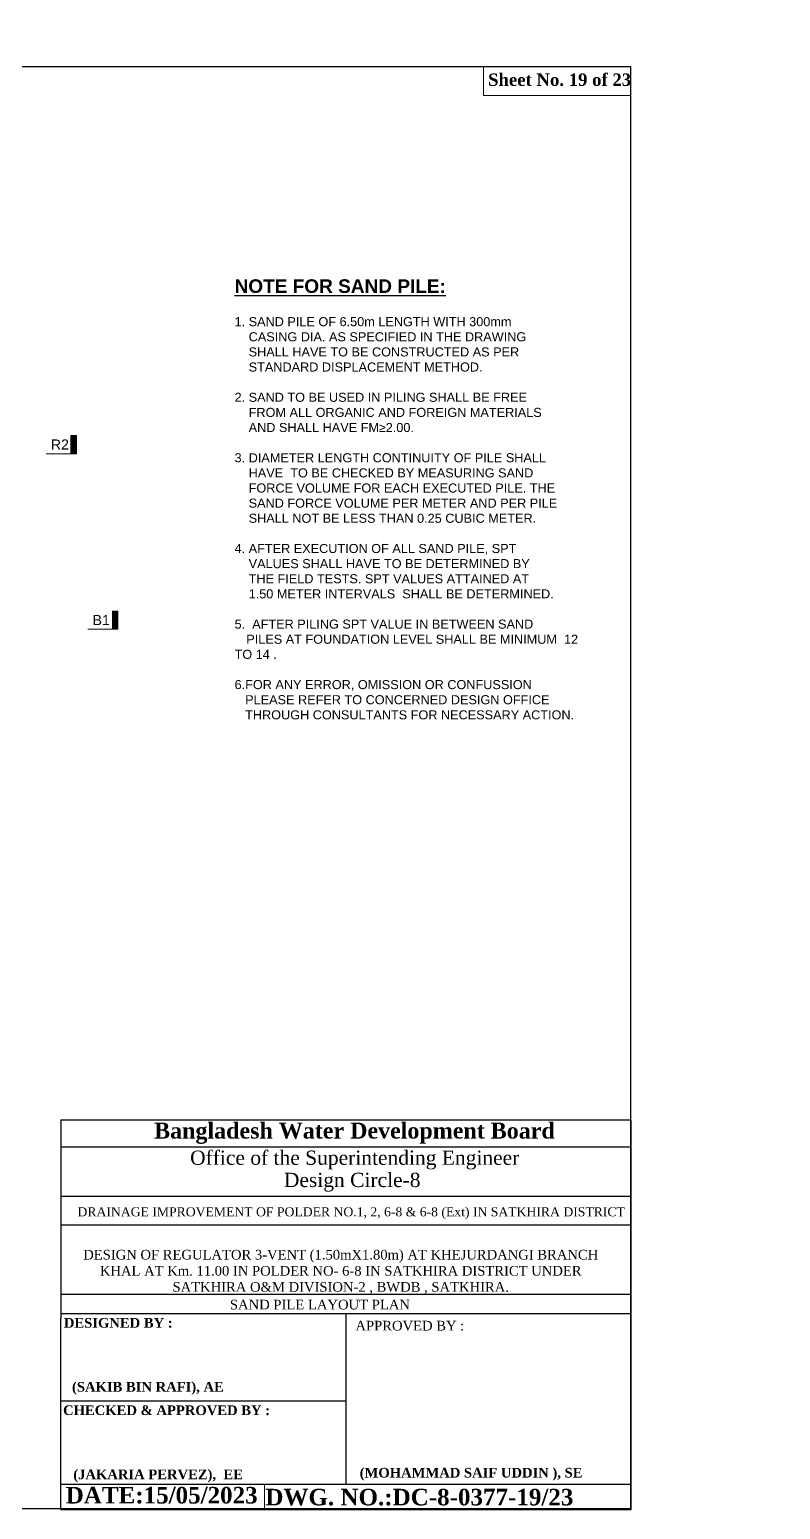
# Model space of a CAD drawing. Extents: x -119161 to 3778985, y -614964 to -30958.
# Drawn here: x 3351333 to 3383434, y -291814 to -228503 of the extents above; entities that cross this region are included whole.
import ezdxf

# ---------------------------------------------------------------- set-up
doc = ezdxf.new("R2010")
doc.units = 0
doc.header["$MEASUREMENT"] = 0
doc.layers.get('DEFPOINTS').update_dxf_attribs({"linetype": 'CONTINUOUS'})
for name, color, linetype, lineweight in [('Dim', 7, 'CONTINUOUS', 9), ('Dimension', 8, 'CONTINUOUS', 18), ('Left Bank Profile', 7, 'CONTINUOUS', 25), ('line2', 3, 'CONTINUOUS', 30)]:
    doc.layers.add(name, color=color, linetype=linetype, lineweight=lineweight)
doc.layers.add('LINE', color=7, linetype='CONTINUOUS')
doc.layers.add('TEXT', color=10, linetype='CONTINUOUS')
doc.styles.add('1-2', font='arial.ttf')
doc.styles.add('ARIAL', font='ARIALN.TTF')
doc.styles.get("Standard").update_dxf_attribs({"font": 'times.ttf', "height": 250})
doc.dimstyles.new('3', dxfattribs={"dimtxt": 225, "dimasz": 350, "dimexe": 100, "dimexo": 25, "dimgap": 9, "dimtad": 0, "dimdec": 0, "dimzin": 0, "dimdsep": 46, "dimtxsty": 'Standard', "dimcen": 0, "dimclrt": 256, "dimadec": 0, "dimazin": 0, "dimtfac": 1, "dimtdec": 0, "dimtofl": 0, "dimtmove": 2, "dimatfit": 3, "dimfxl": 1, "dimtolj": 1, "dimtzin": 0, "dimarcsym": 0})

# ---------------------------------------------------------------- blocks, each defined once
blk = doc.blocks.new('T')
at = {"layer": 'Dim'}
h = blk.add_hatch(color=6, dxfattribs=at)
h.dxf.hatch_style = 1
h.paths.add_polyline_path([(-137, 0), (157, 0), (157, 975), (-137, 975)])
at = {"layer": 'Dimension', "color": 0, "lineweight": 13, "ltscale": 2}
for p, q in [((-137, 0), (-137, 975)), ((-137, 975), (157, 975)), ((157, 975), (157, 0)), ((1481, 0), (-137, 0))]:
    blk.add_line(p, q, dxfattribs=at)
blk = doc.blocks.new('*D2064')
at = {"layer": 'DEFPOINTS', "color": 0, "lineweight": -2}
for p in [(2462635, -31122), (2462635, -33338), (2521930, -33338)]:
    blk.add_point(p, dxfattribs=at)
at = {"layer": 'DEFPOINTS', "color": 0, "linetype": 'ByBlock', "lineweight": -2}
for p in [(3484626, -240111), (3485507, -240111), (3485507, -240315)]:
    blk.add_point(p, dxfattribs=at)
at = {"layer": 'LINE', "color": 0, "lineweight": -2}
for p, q in [((2462635, -33313), (2462635, -31022)), ((2463185, -31122), (2491842, -31122)), ((2521380, -31122), (2492723, -31122)), ((2521930, -33313), (2521930, -31022))]:
    blk.add_line(p, q, dxfattribs=at)
at = {"layer": 'LINE', "color": 0, "linetype": 'ByBlock', "lineweight": -2}
for p, q in [((3484626, -240136), (3484626, -240415)), ((3484976, -240315), (3485157, -240315)), ((3485507, -240136), (3485507, -240415))]:
    blk.add_line(p, q, dxfattribs=at)
at = {"layer": 'LINE', "color": 0, "lineweight": -2}
for points in [[(2463185, -31031), (2463185, -31214), (2462635, -31122)], [(2521380, -31031), (2521380, -31214), (2521930, -31122)]]:
    blk.add_solid(points, dxfattribs=at)
at = {"layer": 'LINE', "color": 0, "linetype": 'ByBlock', "lineweight": -2}
for points in [[(3484976, -240257), (3484976, -240373), (3484626, -240315)], [(3485157, -240257), (3485157, -240373), (3485507, -240315)]]:
    blk.add_solid(points, dxfattribs=at)
at = {"layer": 'LINE', "insert": (2492283, -31122), "char_height": 250, "attachment_point": 5}
blk.add_mtext('\\A1;59295', dxfattribs=at)
at = {"layer": 'LINE', "linetype": 'ByBlock', "lineweight": -2, "insert": (3485066, -240810), "char_height": 250, "attachment_point": 5}
blk.add_mtext('\\A1;1000', dxfattribs=at)

msp = doc.modelspace()

# ---------------------------------------------------------------- linework, layer by layer
at = {"layer": 'Left Bank Profile', "elevation": 0}
msp.add_lwpolyline([(3352667.5, -291813.8), (3377052.9, -291813.8)], dxfattribs=at)
msp.add_lwpolyline([(3352667.5, -291813.8), (3377052.9, -291813.8)], dxfattribs=at)
at = {"layer": 'LINE'}
for p, q in [((3352667.5, -275147.4, 0), (3377052.9, -275147.4, 0)), ((3352667.5, -275147.4, 0), (3352667.5, -283630.3, 0)), ((3352667.5, -276303.6, 0), (3377052.9, -276303.6, 0)), ((3352667.5, -278415.3, 0), (3377052.9, -278415.3, 0)), ((3352667.5, -279639.9, 0), (3377052.9, -279639.9, 0)), ((3352667.5, -282598.9, 0), (3377052.9, -282598.9, 0)), ((3352667.5, -283436.5, 0), (3377052.9, -283436.5, 0)), ((3352667.5, -291813.8, 0), (3352667.5, -283630.3, 0)), ((3364860.2, -283436.5, 0), (3364860.2, -290731.7, 0)), ((3352667.5, -287171.6, 0), (3364860.2, -287171.6, 0)), ((3352667.5, -290731.7, 0), (3377052.9, -290731.7, 0)), ((3357242.9, -290731.7, 0), (3377052.9, -290731.7, 0)), ((3357242.9, -290731.7, 0), (3377052.9, -290731.7, 0)), ((3357242.9, -290731.7, 0), (3377052.9, -290731.7, 0))]:
    msp.add_line(p, q, dxfattribs=at)
at = {"layer": 'LINE', "lineweight": 9}
msp.add_line((3377052.9, -275147.4, 0), (3377052.9, -291813.8, 0), dxfattribs=at)
at = {"layer": 'LINE', "color": 7, "lineweight": 9}
for p, q in [((3361383, -290731.7, 0), (3361383, -291813.8, 0)), ((3377052.9, -291813.8, 0), (3353479, -291813.8, 0)), ((3372022.3, -291813.8, 0), (3373670.9, -291813.8, 0))]:
    msp.add_line(p, q, dxfattribs=at)
at = {"layer": 'LINE', "elevation": 0}
msp.add_lwpolyline([(3289809.9, -291778.8), (3377040.7, -291778.8), (3377040.7, -230094.2), (3289809.9, -230094.2)], close=True, dxfattribs=at)
at = {"layer": 'LINE', "lineweight": 9, "elevation": 0}
msp.add_lwpolyline([(3377040.7, -230094.2), (3370746.2, -230094.2), (3370746.2, -231328.9), (3377040.7, -231328.9)], close=True, dxfattribs=at)

# ---------------------------------------------------------------- block references
at = {"layer": 'line2', "color": 1, "xscale": -0.7999999998137355, "yscale": 0.7999999998137355, "zscale": 0.8}
for p in [(3353226.4, -246651.4, 0), (3355001.9, -254160.5, 0)]:
    msp.add_blockref('T', p, dxfattribs=at)

# ---------------------------------------------------------------- texts
at = {"layer": 'Dimension', "color": 0, "lineweight": 13, "ltscale": 2, "char_height": 432, "width": 804.471, "attachment_point": 5, "style": '1-2'}
for s, insert in [('R2', (3352626.5, -246255.1, 0)), ('B1', (3354393.3, -253764.1, 0))]:
    msp.add_mtext(s, dxfattribs=dict(at, insert=insert))
at = {"layer": 'LINE', "color": 7, "lineweight": 9}
msp.add_text('APPROVED BY :', height=413.588, dxfattribs=at).set_placement((3365265.8, -284159.6, 0))
for s, insert, char_height, width, attachment_point in [('{\\fTimes New Roman|b1|i0|c0|p18;Sheet No. 19 of 23}', (3370936, -230381.2, 0), 530.099, 19040.97, 1), ('{\\fTimes New Roman|b1|i0|c0|p18;Bangladesh Water Development Board}', (3356655.8, -275268, 0), 679.373, 24402.872, 1), ('{\\fTimes New Roman|b0|i0|c0|p18;Office of the Superintending Engineer}', (3358195.6, -276462.7, 0), 607.974, 21838.228, 1), ('{\\fTimes New Roman|b0|i0|c0|p18;Design Circle-8}', (3362206.1, -277413.4, 0), 607.974, 21838.228, 1), ('{\\fTimes New Roman Greek|b0|i0|c0|p18;\\C256;DRAINAGE IMPROVEMENT OF POLDER NO.1, 2, 6-8 & 6-8 (Ext) IN SATKHIRA DISTRICT }', (3365082.8, -279400.9, 0), 387.1263, 24281.962, 8), ('{\\fTimes New Roman Greek|b0|i0|c0|p18;\\C256;DESIGN OF REGULATOR 3-VENT (1.50mX1.80m) AT KHEJURDANGI BRANCH KHAL AT Km. 11.00 IN POLDER NO- 6-8 IN SATKHIRA DISTRICT UNDER SATKHIRA O&M DIVISION-2 , BWDB , SATKHIRA.}', (3364634.9, -282598.9, 0), 413.5878, 23016.989, 8)]:
    msp.add_mtext(s, dxfattribs=dict(at, insert=insert, char_height=char_height, width=width, attachment_point=attachment_point))
at = {"layer": 'LINE', "color": 7, "lineweight": 9, "attachment_point": 1}
for s, insert, char_height in [('{\\fTimes New Roman|b1|i0|c0|p18;DESIGNED BY :}', (3352798.3, -283625.7, 0), 413.588), ('{\\fTimes New Roman|b1|i0|c0|p18;\\C0;(SAKIB BIN RAFI), AE}', (3353145, -286362.9, 0), 413.588), ('{\\fTimes New Roman|b1|i0|c0|p18;CHECKED & APPROVED BY :}', (3352764.3, -287363.5, 0), 413.588), ('{\\fTimes New Roman|b1|i0|c0|p18;\\C0;(JAKARIA PERVEZ),  EE  }', (3353199.2, -290108.6, 0), 413.588), ('{\\fTimes New Roman|b1|i0|c0|p18;\\C0;(MOHAMMAD SAIF UDDIN ), SE}', (3365446, -290036.8, 0), 413.588), ('{\\fTimes New Roman|b1|i0|c0|p18;DATE:15/05/2023}', (3352877, -290852.4, 0), 708.652), (' {\\fTimes New Roman|b1|i0|c0|p18;DWG. NO.:DC-8-0377-19/23}', (3361146.1, -290932.7, 0), 708.652)]:
    msp.add_mtext(s, dxfattribs=dict(at, insert=insert, char_height=char_height))
at = {"layer": 'TEXT', "color": 6, "insert": (3360096.8, -248603.4), "char_height": 346.5, "width": 15115.713, "attachment_point": 4, "style": 'ARIAL'}
msp.add_mtext('{\\fArial|b1|i0|c0|p34;\\H1.68x;\\LNOTE FOR SAND PILE:\\fArial|b0|i0|c0|p34;\\l\\P\\fArial|b1|i0|c0|p34;\\H0.6667x;\\P\\fArial|b0|i0|c0|p34;\\C0;1. SAND PILE OF 6.50m LENGTH WITH 300mm\\P    CASING DIA. AS SPECIFIED IN THE DRAWING\\P    SHALL HAVE TO BE CONSTRUCTED AS PER        \\P    STANDARD DISPLACEMENT METHOD.\\C6;\\P\\P\\C0;2. SAND TO BE USED IN PILING SHALL BE FREE\\P    FROM ALL ORGANIC AND FOREIGN MATERIALS    \\P    AND SHALL HAVE FM\\H0.9672x;\\C7;≥\\H1.034x;\\C0;2.00.\\P\\P3. DIAMETER LENGTH CONTINUITY OF PILE SHALL  \\P    HAVE  TO BE CHECKED BY MEASURING SAND   \\P    FORCE VOLUME FOR EACH EXECUTED PILE. THE   \\P    SAND FORCE VOLUME PER METER AND PER PILE \\P    SHALL NOT BE LESS THAN 0.25 CUBIC METER\\H0.9999x;.\\P\\P4. AFTER EXECUTION OF ALL SAND PILE, SPT \\P    VALUES SHALL HAVE TO BE DETERMINED BY\\P    THE FIELD TESTS. SPT VALUES ATTAINED AT \\P    1.50 METER INTERVALS  SHALL BE DETERMINED.\\P\\P\\pt1e+004;5.  AFTER PILING SPT VALUE IN BETWEEN SAND ^I   \\P\\pt500;^IPILES AT FOUNDATION LEVEL SHALL BE MINIMUM ^I12 TO 14 .\\P\\ptz;\\P6.FOR ANY ERROR, OMISSION OR CONFUSSION   \\P   PLEASE REFER TO CONCERNED DESIGN OFFICE    \\P   THROUGH CONSULTANTS FOR NECESSARY ACTION.}', dxfattribs=at)
at = {"layer": 'TEXT', "color": 0, "linetype": 'ByBlock', "insert": (3363667.5, -282843.7, 0), "char_height": 414.375, "width": 19380.769, "attachment_point": 2, "style": 'ARIAL'}
msp.add_mtext('{\\fTimes New Roman|b0|i0|c0|p18; SAND PILE LAYOUT PLAN}', dxfattribs=at)

# ---------------------------------------------------------------- dimensions: what is measured, and where the dimension line sits
at = {"layer": 'LINE', "color": 0, "linetype": 'ByBlock', "lineweight": -2}
dim = msp.add_linear_dim(base=(3485507.4, -240315), p1=(3484625.5, -240110.7), p2=(3485507.4, -240110.6), text='1000', dimstyle='3', dxfattribs=at)
dim.commit()
dim.dimension.update_dxf_attribs({"geometry": '*D2064', "text_midpoint": (3485066.5, -240810)})
at = {"layer": 'LINE'}
dim = msp.add_linear_dim(base=(2462635.3, -31122.3), p1=(2521930.4, -33338), p2=(2462635.3, -33338), angle=180, dimstyle='3', override={"dimtxt": 450, "dimasz": 550, "dimgap": 0, "dimclrd": 0, "dimclre": 0}, dxfattribs=at)
dim.commit()
dim.dimension.update_dxf_attribs({"geometry": '*D2064', "text_midpoint": (2492282.9, -31122.3)})

doc.saveas('drawing.dxf')
